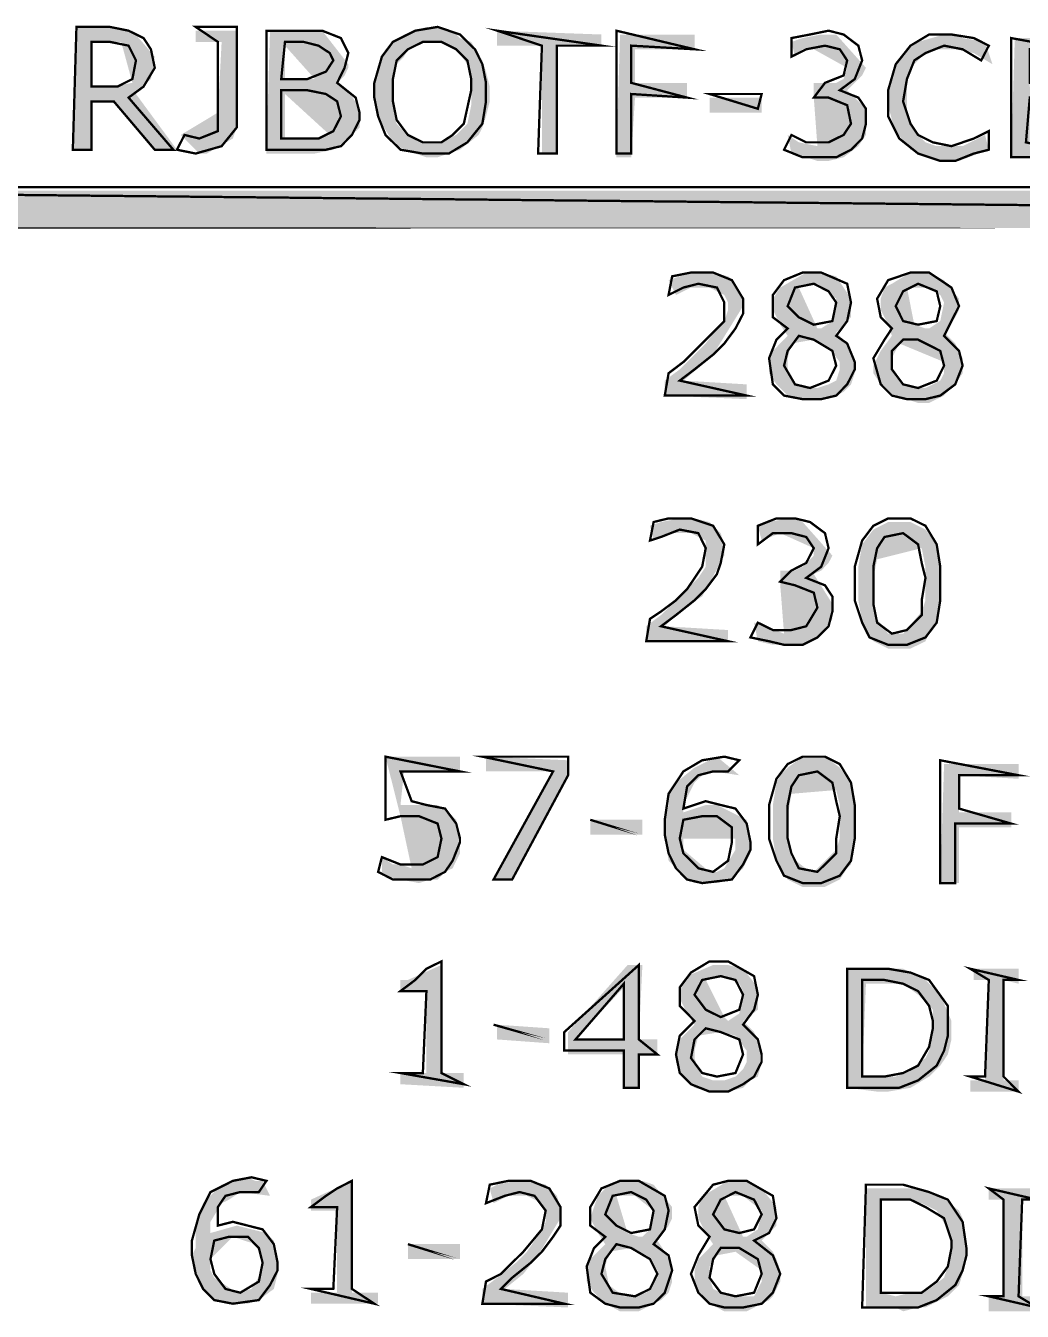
# Model space of a CAD drawing. Header units: millimetres. Extents: x 688550 to 690417, y 7458888 to 7459543.
# Drawn here: x 690043.63 to 690063.46, y 7459308.65 to 7459334.23 of the extents above; entities that cross this region are included whole.
import ezdxf

# ---------------------------------------------------------------- set-up
doc = ezdxf.new("R2010")
doc.units = ezdxf.units.MM
doc.header["$LTSCALE"] = 3
doc.header["$MEASUREMENT"] = 0
doc.layers.add('H', color=7, linetype='Continuous')
doc.layers.add('P', color=7, linetype='Continuous')

msp = doc.modelspace()

# ---------------------------------------------------------------- hatches: boundary and pattern name
at = {"layer": 'H', "linetype": 'Continuous'}
for points in [[(690046.2, 7459331.762), (690045.385, 7459332.724), (690044.94, 7459332.724), (690044.94, 7459333.018), (690045.31, 7459333.018), (690045.755, 7459333.093), (690045.532, 7459333.908), (690045.31, 7459333.908), (690044.94, 7459333.908), (690044.94, 7459333.018), (690044.94, 7459332.724), (690044.94, 7459331.762), (690044.57, 7459331.762), (690044.642, 7459334.206), (690045.31, 7459334.206), (690045.604, 7459334.131), (690045.755, 7459334.131), (690046.2, 7459333.614), (690046.124, 7459333.169), (690045.826, 7459332.871), (690046.641, 7459331.762), (690046.2, 7459331.762)], [(690047.086, 7459331.686), (690046.717, 7459332.056), (690047.456, 7459332.501), (690047.531, 7459333.908), (690047.015, 7459333.908), (690047.015, 7459334.131), (690047.83, 7459334.131), (690047.83, 7459332.354), (690047.83, 7459332.203), (690047.754, 7459331.985), (690047.237, 7459331.686), (690047.086, 7459331.686)], [(690049.308, 7459331.686), (690048.422, 7459331.686), (690048.493, 7459334.131), (690048.791, 7459333.833), (690048.791, 7459333.169), (690049.384, 7459333.169), (690048.791, 7459333.833), (690048.493, 7459334.131), (690049.308, 7459334.131), (690049.531, 7459334.131), (690050.051, 7459333.463), (690050.051, 7459333.392), (690049.976, 7459333.24), (690049.829, 7459333.093), (690050.051, 7459332.946), (690050.274, 7459332.577), (690050.274, 7459332.354), (690050.274, 7459332.203), (690050.051, 7459331.985), (690049.753, 7459331.762), (690049.384, 7459331.686), (690049.459, 7459331.985), (690049.682, 7459332.056), (690048.791, 7459332.871), (690048.791, 7459331.985), (690049.459, 7459331.985), (690049.384, 7459331.686), (690049.308, 7459331.686)], [(690051.605, 7459331.611), (690051.383, 7459331.686), (690051.16, 7459331.762), (690050.938, 7459331.909), (690050.719, 7459332.279), (690050.568, 7459332.724), (690050.568, 7459333.093), (690050.644, 7459333.316), (690050.719, 7459333.539), (690050.791, 7459333.761), (690051.16, 7459334.055), (690051.605, 7459334.206), (690052.126, 7459334.131), (690052.273, 7459333.984), (690052.198, 7459333.761), (690051.904, 7459333.908), (690051.534, 7459333.908), (690051.236, 7459333.761), (690051.16, 7459333.614), (690051.013, 7459333.463), (690050.938, 7459333.169), (690050.938, 7459332.648), (690051.013, 7459332.279), (690051.16, 7459332.132), (690051.236, 7459332.056), (690051.534, 7459331.909), (690051.904, 7459331.909), (690052.198, 7459332.056), (690052.273, 7459332.132), (690052.42, 7459332.279), (690052.496, 7459332.648), (690052.496, 7459332.871), (690052.496, 7459333.093), (690052.42, 7459333.463), (690052.198, 7459333.761), (690052.273, 7459333.984), (690052.496, 7459333.908), (690052.718, 7459333.539), (690052.79, 7459333.316), (690052.865, 7459333.018), (690052.865, 7459332.724), (690052.79, 7459332.426), (690052.718, 7459332.203), (690052.643, 7459332.056), (690052.273, 7459331.762), (690051.828, 7459331.611), (690051.605, 7459331.611)], [(690053.903, 7459331.686), (690053.903, 7459333.833), (690053.012, 7459333.833), (690053.012, 7459334.131), (690055.087, 7459334.055), (690055.087, 7459333.833), (690054.201, 7459333.833), (690054.201, 7459331.686), (690053.903, 7459331.686)], [(690055.385, 7459331.611), (690055.457, 7459334.055), (690056.939, 7459334.055), (690056.939, 7459333.761), (690055.755, 7459333.761), (690055.755, 7459333.093), (690056.792, 7459333.093), (690056.792, 7459332.799), (690055.755, 7459332.799), (690055.679, 7459331.611), (690055.385, 7459331.611)], [(690059.384, 7459331.539), (690059.161, 7459331.611), (690058.867, 7459331.686), (690058.792, 7459332.056), (690059.014, 7459331.909), (690059.384, 7459331.833), (690059.312, 7459332.799), (690059.312, 7459333.093), (690059.606, 7459333.093), (690059.758, 7459333.093), (690059.905, 7459333.169), (690059.976, 7459333.392), (690059.312, 7459333.761), (690059.09, 7459333.761), (690058.939, 7459333.614), (690058.867, 7459333.908), (690059.09, 7459333.984), (690059.459, 7459334.055), (690059.606, 7459334.055), (690059.758, 7459334.055), (690060.35, 7459333.392), (690060.274, 7459333.24), (690059.976, 7459332.946), (690060.35, 7459332.577), (690060.35, 7459332.279), (690060.35, 7459332.056), (690060.199, 7459331.833), (690059.905, 7459331.611), (690059.606, 7459331.539), (690059.384, 7459331.539)], [(690061.828, 7459331.539), (690061.606, 7459331.611), (690061.236, 7459331.762), (690060.942, 7459332.132), (690060.866, 7459332.354), (690060.791, 7459332.648), (690060.791, 7459332.946), (690060.866, 7459333.24), (690060.942, 7459333.463), (690061.089, 7459333.686), (690061.387, 7459333.908), (690061.904, 7459334.055), (690062.126, 7459334.055), (690062.273, 7459333.984), (690062.719, 7459333.908), (690062.866, 7459333.463), (690062.496, 7459333.686), (690062.126, 7459333.761), (690061.904, 7459333.761), (690061.757, 7459333.761), (690061.606, 7459333.686), (690061.459, 7459333.614), (690061.312, 7459333.463), (690061.236, 7459333.316), (690061.165, 7459333.169), (690061.165, 7459332.946), (690061.165, 7459332.648), (690061.165, 7459332.426), (690061.312, 7459332.132), (690061.534, 7459331.909), (690061.757, 7459331.833), (690061.904, 7459331.833), (690062.126, 7459331.833), (690062.273, 7459331.833), (690062.719, 7459332.056), (690062.794, 7459331.762), (690062.202, 7459331.539), (690061.828, 7459331.539)], [(690064.869, 7459331.539), (690063.239, 7459331.611), (690063.311, 7459333.984), (690064.869, 7459333.984), (690064.869, 7459333.686), (690063.609, 7459333.686), (690063.609, 7459333.018), (690064.869, 7459333.018), (690064.869, 7459332.724), (690063.609, 7459332.724), (690063.609, 7459331.833), (690064.869, 7459331.833), (690064.869, 7459331.539)], [(690057.238, 7459332.501), (690057.238, 7459332.799), (690058.275, 7459332.799), (690058.275, 7459332.501), (690057.238, 7459332.501)], [(690108.872, 7459330.204), (690027.972, 7459330.947), (690108.872, 7459330.947), (690108.872, 7459330.204)], [(690027.972, 7459330.204), (690027.972, 7459330.947), (690108.872, 7459330.204), (690027.972, 7459330.204)], [(690057.977, 7459326.798), (690056.347, 7459326.869), (690056.347, 7459327.167), (690056.645, 7459327.39), (690056.792, 7459327.537), (690056.939, 7459327.684), (690057.162, 7459327.906), (690057.385, 7459328.205), (690057.532, 7459328.352), (690057.607, 7459328.574), (690057.607, 7459328.721), (690057.532, 7459328.872), (690057.238, 7459329.019), (690057.091, 7459329.019), (690056.868, 7459329.019), (690056.717, 7459328.944), (690056.57, 7459328.872), (690056.423, 7459329.166), (690056.645, 7459329.242), (690056.868, 7459329.318), (690057.015, 7459329.318), (690057.309, 7459329.318), (690057.607, 7459329.242), (690057.754, 7459329.095), (690057.905, 7459328.797), (690057.905, 7459328.65), (690057.309, 7459327.684), (690057.162, 7459327.537), (690056.717, 7459327.167), (690057.977, 7459327.092), (690057.977, 7459326.798)], [(690059.09, 7459326.798), (690058.792, 7459326.869), (690058.569, 7459327.092), (690058.422, 7459327.314), (690058.422, 7459327.537), (690058.498, 7459327.759), (690058.792, 7459328.058), (690058.867, 7459327.906), (690058.792, 7459327.612), (690058.792, 7459327.39), (690058.867, 7459327.243), (690058.939, 7459327.092), (690059.161, 7459327.02), (690059.384, 7459327.02), (690059.606, 7459327.092), (690059.758, 7459327.167), (690059.829, 7459327.39), (690059.829, 7459327.537), (690059.606, 7459327.835), (690059.312, 7459327.982), (690058.867, 7459327.906), (690058.792, 7459328.058), (690058.645, 7459328.28), (690058.498, 7459328.574), (690058.498, 7459328.797), (690058.645, 7459329.019), (690059.161, 7459329.318), (690059.459, 7459329.318), (690059.758, 7459329.242), (690060.052, 7459328.797), (690060.052, 7459328.574), (690060.052, 7459328.427), (690059.758, 7459328.129), (690059.682, 7459328.352), (690059.758, 7459328.797), (690059.384, 7459329.095), (690059.237, 7459329.095), (690059.014, 7459329.019), (690059.384, 7459328.205), (690059.459, 7459328.205), (690059.682, 7459328.352), (690059.758, 7459328.129), (690059.976, 7459327.906), (690060.052, 7459327.759), (690060.127, 7459327.612), (690060.127, 7459327.314), (690060.052, 7459327.092), (690059.905, 7459326.945), (690059.758, 7459326.869), (690059.459, 7459326.798), (690059.09, 7459326.798)], [(690061.387, 7459326.722), (690061.165, 7459326.798), (690060.866, 7459326.869), (690060.644, 7459327.092), (690060.497, 7459327.314), (690060.497, 7459327.465), (690060.644, 7459327.759), (690060.866, 7459328.058), (690061.013, 7459327.906), (690060.866, 7459327.612), (690060.866, 7459327.39), (690060.942, 7459327.243), (690061.089, 7459327.092), (690061.312, 7459327.02), (690061.534, 7459327.02), (690061.681, 7459327.092), (690061.828, 7459327.167), (690061.904, 7459327.314), (690061.904, 7459327.537), (690061.013, 7459327.906), (690060.866, 7459328.058), (690060.791, 7459328.28), (690060.644, 7459328.574), (690060.644, 7459328.797), (690060.719, 7459329.019), (690060.866, 7459329.095), (690061.236, 7459329.318), (690061.459, 7459329.318), (690061.606, 7459329.318), (690061.904, 7459329.166), (690062.202, 7459328.797), (690062.202, 7459328.574), (690062.126, 7459328.427), (690061.904, 7459328.129), (690061.828, 7459328.352), (690061.904, 7459328.721), (690061.828, 7459328.872), (690061.534, 7459329.019), (690061.312, 7459329.019), (690061.165, 7459329.019), (690061.312, 7459328.28), (690061.534, 7459328.205), (690061.606, 7459328.205), (690061.828, 7459328.352), (690061.904, 7459328.129), (690062.126, 7459327.906), (690062.202, 7459327.759), (690062.273, 7459327.612), (690062.273, 7459327.314), (690062.126, 7459327.092), (690061.979, 7459326.945), (690061.904, 7459326.869), (690061.606, 7459326.722), (690061.387, 7459326.722)], [(690057.607, 7459321.98), (690055.978, 7459321.98), (690055.978, 7459322.278), (690056.272, 7459322.501), (690056.423, 7459322.648), (690056.645, 7459322.871), (690056.792, 7459323.018), (690057.015, 7459323.24), (690057.162, 7459323.463), (690057.162, 7459323.61), (690057.162, 7459323.832), (690057.162, 7459323.984), (690056.868, 7459324.131), (690056.494, 7459324.131), (690056.125, 7459323.984), (690056.053, 7459324.278), (690056.272, 7459324.353), (690056.645, 7459324.425), (690056.939, 7459324.425), (690057.238, 7459324.353), (690057.46, 7459324.131), (690057.532, 7459323.908), (690057.532, 7459323.685), (690057.091, 7459322.871), (690056.717, 7459322.648), (690056.347, 7459322.278), (690057.607, 7459322.203), (690057.607, 7459321.98)], [(690058.939, 7459321.909), (690058.498, 7459321.909), (690058.199, 7459321.98), (690058.124, 7459322.35), (690058.346, 7459322.278), (690058.72, 7459322.131), (690058.645, 7459323.093), (690058.645, 7459323.387), (690058.939, 7459323.387), (690059.09, 7459323.463), (690059.312, 7459323.685), (690059.312, 7459323.832), (690058.645, 7459324.131), (690058.275, 7459323.984), (690058.199, 7459324.278), (690058.422, 7459324.353), (690058.792, 7459324.425), (690058.939, 7459324.425), (690059.09, 7459324.353), (690059.682, 7459323.685), (690059.606, 7459323.538), (690059.459, 7459323.387), (690059.312, 7459323.316), (690059.682, 7459322.724), (690059.682, 7459322.572), (690059.682, 7459322.425), (690059.384, 7459322.056), (690059.237, 7459321.98), (690059.09, 7459321.909), (690058.939, 7459321.909)], [(690060.791, 7459321.833), (690060.942, 7459322.131), (690061.089, 7459322.131), (690061.459, 7459322.572), (690061.534, 7459322.795), (690061.534, 7459323.018), (690061.534, 7459323.24), (690061.534, 7459323.463), (690061.459, 7459323.832), (690060.572, 7459323.61), (690060.497, 7459323.24), (690060.497, 7459323.018), (690060.497, 7459322.795), (690060.572, 7459322.425), (690060.791, 7459322.131), (690060.942, 7459322.131), (690060.791, 7459321.833), (690060.497, 7459321.98), (690060.35, 7459322.131), (690060.274, 7459322.35), (690060.199, 7459322.795), (690060.199, 7459323.463), (690060.274, 7459323.908), (690060.497, 7459324.202), (690060.791, 7459324.353), (690061.013, 7459324.353), (690061.236, 7459324.353), (690061.534, 7459324.202), (690061.757, 7459323.908), (690061.828, 7459323.463), (690061.828, 7459322.795), (690061.757, 7459322.35), (690061.606, 7459322.131), (690061.534, 7459321.98), (690061.236, 7459321.833), (690060.791, 7459321.833)], [(690051.458, 7459317.167), (690051.089, 7459317.238), (690050.719, 7459317.314), (690050.719, 7459317.684), (690050.938, 7459317.537), (690051.089, 7459317.537), (690051.311, 7459317.461), (690051.089, 7459318.498), (690050.791, 7459319.683), (690052.273, 7459319.683), (690052.273, 7459319.389), (690051.16, 7459319.389), (690051.089, 7459318.721), (690051.458, 7459318.721), (690051.681, 7459318.721), (690051.828, 7459318.721), (690052.051, 7459318.574), (690052.198, 7459318.427), (690052.273, 7459318.129), (690052.273, 7459317.906), (690052.273, 7459317.759), (690052.126, 7459317.461), (690051.975, 7459317.39), (690051.828, 7459317.238), (690051.681, 7459317.238), (690051.458, 7459317.167)], [(690052.941, 7459317.238), (690054.125, 7459319.389), (690052.79, 7459319.389), (690052.79, 7459319.683), (690054.424, 7459319.611), (690054.424, 7459319.313), (690053.311, 7459317.238), (690052.941, 7459317.238)], [(690057.091, 7459317.167), (690056.939, 7459317.167), (690056.792, 7459317.238), (690056.57, 7459317.461), (690056.423, 7459317.612), (690056.347, 7459318.129), (690056.347, 7459318.427), (690056.423, 7459318.721), (690056.423, 7459318.944), (690056.57, 7459319.166), (690056.939, 7459319.464), (690057.385, 7459319.683), (690057.83, 7459319.313), (690057.309, 7459319.389), (690057.091, 7459319.313), (690056.939, 7459319.166), (690056.717, 7459318.721), (690056.717, 7459318.574), (690057.162, 7459318.721), (690057.385, 7459318.721), (690057.977, 7459318.427), (690058.052, 7459318.053), (690058.052, 7459317.759), (690057.905, 7459317.461), (690057.83, 7459317.39), (690057.683, 7459317.238), (690057.385, 7459317.167), (690057.385, 7459317.39), (690057.532, 7459317.461), (690057.754, 7459317.831), (690057.754, 7459318.053), (690056.717, 7459318.053), (690056.717, 7459317.831), (690057.238, 7459317.39), (690057.385, 7459317.39), (690057.385, 7459317.167), (690057.091, 7459317.167)], [(690059.09, 7459317.091), (690059.237, 7459317.39), (690059.312, 7459317.39), (690059.758, 7459317.831), (690059.829, 7459318.053), (690059.829, 7459318.276), (690059.829, 7459318.498), (690059.829, 7459318.721), (690059.758, 7459319.019), (690058.867, 7459318.944), (690058.792, 7459318.498), (690058.792, 7459318.276), (690058.792, 7459318.053), (690058.867, 7459317.684), (690059.237, 7459317.39), (690059.09, 7459317.091), (690058.792, 7459317.238), (690058.645, 7459317.461), (690058.569, 7459317.612), (690058.498, 7459318.053), (690058.498, 7459318.721), (690058.569, 7459319.166), (690058.645, 7459319.313), (690058.792, 7459319.464), (690059.09, 7459319.683), (690059.535, 7459319.683), (690059.829, 7459319.464), (690060.052, 7459319.166), (690060.127, 7459318.65), (690060.127, 7459318.053), (690060.052, 7459317.537), (690059.976, 7459317.461), (690059.829, 7459317.238), (690059.535, 7459317.091), (690059.09, 7459317.091)], [(690061.828, 7459317.167), (690061.904, 7459319.536), (690063.386, 7459319.536), (690063.386, 7459319.242), (690062.202, 7459319.313), (690062.202, 7459318.574), (690063.239, 7459318.574), (690063.239, 7459318.276), (690062.202, 7459318.276), (690062.202, 7459317.167), (690061.828, 7459317.167)], [(690055.902, 7459318.129), (690054.865, 7459318.129), (690054.865, 7459318.427), (690055.902, 7459318.427), (690055.902, 7459318.129)], [(690052.349, 7459313.093), (690051.089, 7459313.164), (690051.089, 7459313.387), (690051.605, 7459313.387), (690051.605, 7459315.017), (690051.089, 7459315.017), (690051.089, 7459315.239), (690051.236, 7459315.239), (690051.904, 7459315.537), (690051.904, 7459313.387), (690052.349, 7459313.387), (690052.349, 7459313.093)], [(690055.532, 7459313.093), (690055.532, 7459313.757), (690054.424, 7459313.757), (690054.424, 7459314.202), (690054.571, 7459314.055), (690055.532, 7459314.055), (690055.532, 7459315.092), (690054.571, 7459314.055), (690054.424, 7459314.202), (690055.608, 7459315.537), (690055.902, 7459315.537), (690055.831, 7459314.055), (690056.2, 7459314.055), (690056.2, 7459313.757), (690055.831, 7459313.757), (690055.831, 7459313.093), (690055.532, 7459313.093)], [(690057.238, 7459313.017), (690056.939, 7459313.093), (690056.717, 7459313.316), (690056.57, 7459313.61), (690056.57, 7459313.757), (690056.645, 7459314.055), (690056.939, 7459314.349), (690057.015, 7459314.13), (690056.939, 7459313.832), (690056.939, 7459313.685), (690057.015, 7459313.463), (690057.091, 7459313.316), (690057.309, 7459313.24), (690057.532, 7459313.24), (690057.754, 7459313.316), (690057.905, 7459313.463), (690057.977, 7459313.61), (690057.977, 7459313.832), (690057.754, 7459314.13), (690057.46, 7459314.202), (690057.015, 7459314.13), (690056.939, 7459314.349), (690056.792, 7459314.571), (690056.645, 7459314.87), (690056.645, 7459315.017), (690056.792, 7459315.315), (690057.309, 7459315.537), (690057.607, 7459315.537), (690057.905, 7459315.462), (690058.199, 7459315.092), (690058.199, 7459314.87), (690058.199, 7459314.647), (690057.905, 7459314.424), (690057.83, 7459314.571), (690057.905, 7459315.017), (690057.83, 7459315.164), (690057.532, 7459315.315), (690057.162, 7459315.239), (690057.532, 7459314.5), (690057.607, 7459314.424), (690057.83, 7459314.571), (690057.905, 7459314.424), (690058.124, 7459314.202), (690058.199, 7459314.055), (690058.275, 7459313.832), (690058.275, 7459313.61), (690058.199, 7459313.316), (690058.052, 7459313.24), (690057.905, 7459313.093), (690057.607, 7459313.017), (690057.238, 7459313.017)], [(690060.572, 7459313.017), (690059.976, 7459313.093), (690059.976, 7459315.462), (690060.791, 7459315.462), (690061.089, 7459315.462), (690061.236, 7459315.386), (690061.459, 7459315.315), (690061.828, 7459314.945), (690062.051, 7459314.424), (690062.051, 7459314.055), (690061.979, 7459313.757), (690061.828, 7459313.534), (690061.606, 7459313.316), (690061.236, 7459313.093), (690060.791, 7459313.017), (690060.719, 7459313.316), (690060.942, 7459313.316), (690061.089, 7459313.387), (690061.236, 7459313.463), (690061.534, 7459313.685), (690061.606, 7459313.832), (690061.681, 7459314.13), (690061.681, 7459314.349), (690061.681, 7459314.647), (690061.387, 7459314.945), (690061.089, 7459315.164), (690060.942, 7459315.164), (690060.719, 7459315.164), (690060.35, 7459315.164), (690060.274, 7459313.316), (690060.719, 7459313.316), (690060.791, 7459313.017), (690060.572, 7459313.017)], [(690062.425, 7459313.017), (690062.425, 7459313.24), (690062.719, 7459313.24), (690062.794, 7459315.239), (690062.496, 7459315.239), (690062.496, 7459315.462), (690063.386, 7459315.462), (690063.386, 7459315.164), (690063.088, 7459315.239), (690063.088, 7459313.24), (690063.386, 7459313.24), (690063.386, 7459313.017), (690062.425, 7459313.017)], [(690054.05, 7459313.979), (690053.012, 7459314.055), (690053.012, 7459314.349), (690054.05, 7459314.277), (690054.05, 7459313.979)], [(690047.754, 7459308.796), (690047.83, 7459309.015), (690048.124, 7459309.09), (690048.346, 7459309.46), (690048.346, 7459309.683), (690048.271, 7459309.83), (690048.199, 7459309.981), (690047.754, 7459310.128), (690047.309, 7459309.683), (690047.309, 7459309.46), (690047.384, 7459309.313), (690047.83, 7459309.015), (690047.83, 7459309.015), (690047.754, 7459308.796), (690047.607, 7459308.796), (690047.456, 7459308.868), (690047.309, 7459308.943), (690047.086, 7459309.237), (690046.939, 7459309.758), (690047.015, 7459309.905), (690047.015, 7459310.052), (690047.015, 7459310.35), (690047.162, 7459310.796), (690047.531, 7459311.165), (690048.052, 7459311.312), (690048.199, 7459311.241), (690048.346, 7459311.241), (690048.493, 7459310.943), (690047.901, 7459311.018), (690047.678, 7459310.867), (690047.531, 7459310.796), (690047.309, 7459310.426), (690047.309, 7459310.203), (690047.83, 7459310.35), (690048.422, 7459310.203), (690048.569, 7459310.052), (690048.644, 7459309.683), (690048.644, 7459309.389), (690048.569, 7459309.09), (690048.271, 7459308.868), (690048.052, 7459308.796), (690047.754, 7459308.796)], [(690050.644, 7459308.796), (690049.308, 7459308.796), (690049.308, 7459309.015), (690049.829, 7459309.015), (690049.829, 7459310.649), (690049.308, 7459310.649), (690049.308, 7459310.867), (690050.123, 7459311.241), (690050.123, 7459309.015), (690050.644, 7459309.015), (690050.644, 7459308.796)], [(690054.424, 7459308.721), (690052.718, 7459308.796), (690052.718, 7459309.09), (690053.012, 7459309.313), (690053.386, 7459309.611), (690053.605, 7459309.83), (690053.756, 7459310.052), (690053.903, 7459310.275), (690053.978, 7459310.426), (690053.978, 7459310.649), (690053.903, 7459310.796), (690053.756, 7459310.867), (690053.605, 7459310.943), (690053.235, 7459310.943), (690052.941, 7459310.796), (690052.865, 7459311.09), (690053.012, 7459311.165), (690053.386, 7459311.241), (690053.68, 7459311.241), (690053.978, 7459311.165), (690054.201, 7459310.943), (690054.272, 7459310.72), (690054.272, 7459310.497), (690053.827, 7459309.758), (690053.533, 7459309.389), (690053.164, 7459309.09), (690054.424, 7459309.015), (690054.424, 7459308.721)], [(690055.457, 7459308.645), (690055.163, 7459308.796), (690054.94, 7459309.015), (690054.793, 7459309.237), (690054.793, 7459309.536), (690054.865, 7459309.683), (690055.163, 7459309.981), (690055.238, 7459309.83), (690055.163, 7459309.536), (690055.238, 7459309.166), (690055.532, 7459308.943), (690055.679, 7459308.943), (690055.755, 7459308.943), (690055.978, 7459309.015), (690056.2, 7459309.313), (690056.2, 7459309.46), (690055.978, 7459309.758), (690055.679, 7459309.905), (690055.238, 7459309.83), (690055.163, 7459309.981), (690055.016, 7459310.203), (690054.865, 7459310.497), (690055.016, 7459310.943), (690055.238, 7459311.165), (690055.532, 7459311.241), (690055.902, 7459311.241), (690056.125, 7459311.165), (690056.494, 7459310.72), (690056.494, 7459310.497), (690056.423, 7459310.35), (690056.2, 7459310.052), (690056.053, 7459310.275), (690056.125, 7459310.649), (690055.755, 7459310.943), (690055.608, 7459310.943), (690055.385, 7459310.943), (690055.608, 7459310.203), (690055.831, 7459310.128), (690055.902, 7459310.128), (690056.053, 7459310.275), (690056.2, 7459310.052), (690056.347, 7459309.83), (690056.494, 7459309.536), (690056.494, 7459309.237), (690056.423, 7459309.015), (690056.272, 7459308.868), (690056.125, 7459308.796), (690055.831, 7459308.645), (690055.457, 7459308.645)], [(690057.532, 7459308.645), (690057.238, 7459308.796), (690057.015, 7459309.015), (690056.939, 7459309.237), (690056.939, 7459309.46), (690057.015, 7459309.683), (690057.309, 7459309.981), (690057.385, 7459309.758), (690057.238, 7459309.536), (690057.238, 7459309.313), (690057.309, 7459309.09), (690057.46, 7459309.015), (690057.683, 7459308.943), (690057.905, 7459308.943), (690058.124, 7459308.943), (690058.199, 7459309.09), (690058.275, 7459309.237), (690058.275, 7459309.46), (690057.754, 7459309.83), (690057.385, 7459309.758), (690057.309, 7459309.981), (690057.162, 7459310.203), (690057.015, 7459310.497), (690057.015, 7459310.72), (690057.091, 7459310.943), (690057.238, 7459311.018), (690057.607, 7459311.241), (690057.977, 7459311.241), (690058.275, 7459311.09), (690058.569, 7459310.72), (690058.569, 7459310.497), (690058.569, 7459310.35), (690058.275, 7459310.052), (690058.199, 7459310.275), (690058.275, 7459310.649), (690057.905, 7459310.943), (690057.683, 7459310.943), (690057.532, 7459310.943), (690057.905, 7459310.128), (690057.977, 7459310.128), (690058.199, 7459310.275), (690058.275, 7459310.052), (690058.498, 7459309.83), (690058.569, 7459309.683), (690058.645, 7459309.46), (690058.645, 7459309.237), (690058.498, 7459308.943), (690058.422, 7459308.868), (690058.275, 7459308.796), (690057.977, 7459308.645), (690057.532, 7459308.645)], [(690061.089, 7459308.645), (690060.942, 7459308.721), (690060.942, 7459308.943), (690061.236, 7459309.015), (690061.459, 7459309.015), (690061.606, 7459309.09), (690061.904, 7459309.313), (690061.979, 7459309.536), (690062.051, 7459309.758), (690062.051, 7459310.052), (690061.979, 7459310.275), (690061.757, 7459310.649), (690061.459, 7459310.796), (690061.089, 7459310.867), (690060.644, 7459310.867), (690060.644, 7459309.015), (690060.942, 7459308.943), (690060.942, 7459308.721), (690060.35, 7459308.721), (690060.35, 7459311.09), (690061.165, 7459311.09), (690061.387, 7459311.09), (690061.606, 7459311.018), (690061.828, 7459310.943), (690062.202, 7459310.649), (690062.273, 7459310.497), (690062.349, 7459310.052), (690062.349, 7459309.758), (690062.273, 7459309.389), (690062.202, 7459309.166), (690061.979, 7459308.943), (690061.534, 7459308.721), (690061.387, 7459308.721), (690061.089, 7459308.645)], [(690062.794, 7459308.645), (690062.794, 7459308.943), (690063.088, 7459308.943), (690063.088, 7459310.867), (690062.794, 7459310.867), (690062.794, 7459311.09), (690063.756, 7459311.09), (690063.756, 7459310.867), (690063.458, 7459310.867), (690063.458, 7459308.943), (690063.756, 7459308.943), (690063.756, 7459308.645), (690062.794, 7459308.645)], [(690051.236, 7459309.683), (690051.236, 7459309.981), (690052.273, 7459309.981), (690052.273, 7459309.683), (690051.236, 7459309.683)]]:
    msp.add_hatch(color=256, dxfattribs=at).paths.add_polyline_path(points)

# ---------------------------------------------------------------- linework, layer by layer
at = {"layer": 'P', "const_width": 0.0462}
for points in [[(690046.57, 7459331.762), (690045.679, 7459332.799), (690045.977, 7459333.018), (690046.2, 7459333.392), (690046.124, 7459333.761), (690045.977, 7459333.984), (690045.679, 7459334.131), (690045.31, 7459334.206), (690044.642, 7459334.206), (690044.57, 7459331.762), (690044.94, 7459331.762), (690044.94, 7459332.724), (690045.385, 7459332.724), (690046.2, 7459331.762), (690046.57, 7459331.762), (690046.57, 7459331.762)], [(690047.83, 7459332.354), (690047.83, 7459334.206), (690047.015, 7459334.206), (690047.456, 7459333.908), (690047.456, 7459332.501), (690047.456, 7459332.132), (690047.086, 7459331.985), (690046.792, 7459332.056), (690046.641, 7459331.762), (690047.015, 7459331.686), (690047.531, 7459331.833), (690047.83, 7459332.203), (690047.83, 7459332.354), (690047.83, 7459332.354)], [(690050.274, 7459332.501), (690050.198, 7459332.799), (690049.829, 7459333.093), (690049.976, 7459333.392), (690050.051, 7459333.686), (690049.904, 7459333.984), (690049.531, 7459334.131), (690049.161, 7459334.131), (690048.422, 7459334.131), (690048.422, 7459331.762), (690049.308, 7459331.762), (690049.606, 7459331.762), (690049.904, 7459331.833), (690050.123, 7459332.056), (690050.274, 7459332.354), (690050.274, 7459332.501), (690050.274, 7459332.501)], [(690052.496, 7459333.833), (690052.273, 7459334.055), (690051.828, 7459334.206), (690051.383, 7459334.131), (690050.938, 7459333.908), (690050.719, 7459333.614), (690050.568, 7459333.093), (690050.568, 7459332.799), (690050.644, 7459332.426), (690050.791, 7459332.056), (690051.089, 7459331.762), (690051.534, 7459331.686), (690052.051, 7459331.686), (690052.42, 7459331.909), (690052.718, 7459332.279), (690052.79, 7459332.724), (690052.79, 7459333.093), (690052.718, 7459333.463), (690052.571, 7459333.761), (690052.496, 7459333.833), (690052.496, 7459333.833)], [(690055.087, 7459333.833), (690053.012, 7459334.131), (690053.903, 7459333.833), (690053.827, 7459331.686), (690054.201, 7459331.686), (690054.201, 7459333.833), (690055.087, 7459333.833), (690055.087, 7459333.833)], [(690056.939, 7459333.761), (690055.385, 7459334.131), (690055.385, 7459331.686), (690055.679, 7459331.686), (690055.679, 7459332.871), (690056.792, 7459332.799), (690055.679, 7459333.093), (690055.679, 7459333.833), (690056.939, 7459333.761), (690056.939, 7459333.761)], [(690060.199, 7459332.799), (690059.829, 7459332.946), (690060.127, 7459333.169), (690060.274, 7459333.539), (690060.199, 7459333.833), (690059.905, 7459334.055), (690059.606, 7459334.131), (690059.237, 7459334.055), (690058.867, 7459333.984), (690058.867, 7459333.614), (690059.161, 7459333.761), (690059.535, 7459333.833), (690059.829, 7459333.761), (690059.976, 7459333.539), (690059.905, 7459333.24), (690059.535, 7459333.093), (690059.312, 7459332.799), (690059.606, 7459332.799), (690059.976, 7459332.648), (690060.052, 7459332.279), (690059.905, 7459332.056), (690059.606, 7459331.909), (690059.161, 7459331.909), (690058.867, 7459332.056), (690058.72, 7459331.762), (690059.09, 7459331.611), (690059.384, 7459331.611), (690059.758, 7459331.611), (690060.052, 7459331.762), (690060.274, 7459331.985), (690060.35, 7459332.279), (690060.35, 7459332.577), (690060.199, 7459332.799), (690060.199, 7459332.799)], [(690062.794, 7459331.762), (690062.794, 7459332.132), (690062.496, 7459331.985), (690062.051, 7459331.833), (690061.681, 7459331.909), (690061.387, 7459332.056), (690061.236, 7459332.279), (690061.089, 7459332.724), (690061.165, 7459333.169), (690061.312, 7459333.539), (690061.534, 7459333.686), (690061.904, 7459333.833), (690062.273, 7459333.761), (690062.643, 7459333.539), (690062.794, 7459333.833), (690062.496, 7459333.984), (690062.051, 7459334.055), (690061.606, 7459334.055), (690061.236, 7459333.833), (690060.942, 7459333.463), (690060.791, 7459332.946), (690060.791, 7459332.426), (690061.013, 7459331.985), (690061.387, 7459331.686), (690061.828, 7459331.539), (690062.126, 7459331.539), (690062.496, 7459331.686), (690062.794, 7459331.762), (690062.794, 7459331.762)], [(690045.826, 7459333.539), (690045.755, 7459333.169), (690045.457, 7459333.018), (690044.94, 7459333.018), (690044.94, 7459333.908), (690045.31, 7459333.908), (690045.679, 7459333.833), (690045.826, 7459333.539), (690045.826, 7459333.539), (690045.826, 7459333.539)], [(690049.753, 7459333.539), (690049.606, 7459333.316), (690049.237, 7459333.169), (690048.716, 7459333.169), (690048.791, 7459333.908), (690049.161, 7459333.908), (690049.459, 7459333.833), (690049.682, 7459333.686), (690049.753, 7459333.539), (690049.753, 7459333.539)], [(690052.496, 7459332.946), (690052.349, 7459332.279), (690052.126, 7459332.056), (690051.904, 7459331.909), (690051.534, 7459331.909), (690051.236, 7459332.056), (690051.013, 7459332.354), (690050.938, 7459332.724), (690050.938, 7459333.169), (690051.013, 7459333.539), (690051.236, 7459333.761), (690051.534, 7459333.908), (690051.904, 7459333.908), (690052.198, 7459333.761), (690052.42, 7459333.539), (690052.496, 7459333.169), (690052.496, 7459332.946), (690052.496, 7459332.946)], [(690064.869, 7459331.611), (690063.533, 7459331.909), (690063.609, 7459332.799), (690064.869, 7459332.799), (690063.609, 7459333.093), (690063.609, 7459333.761), (690064.869, 7459333.686), (690063.239, 7459333.984), (690063.239, 7459331.611), (690064.869, 7459331.611), (690064.869, 7459331.611)], [(690049.904, 7459332.426), (690049.753, 7459332.132), (690049.459, 7459331.985), (690048.716, 7459331.985), (690048.716, 7459332.946), (690049.237, 7459332.946), (690049.606, 7459332.871), (690049.829, 7459332.724), (690049.904, 7459332.426), (690049.904, 7459332.426)], [(690058.199, 7459332.577), (690058.275, 7459332.871), (690057.238, 7459332.871), (690058.199, 7459332.577), (690058.199, 7459332.577)], [(690108.872, 7459330.204), (690108.872, 7459331.019), (690027.901, 7459331.019), (690108.872, 7459330.204), (690108.872, 7459330.204)], [(690108.872, 7459330.204), (690027.901, 7459331.019), (690027.901, 7459330.204), (690108.872, 7459330.204), (690108.872, 7459330.204)], [(690057.977, 7459326.869), (690056.645, 7459327.167), (690056.939, 7459327.39), (690057.309, 7459327.684), (690057.532, 7459327.906), (690057.754, 7459328.205), (690057.905, 7459328.499), (690057.905, 7459328.797), (690057.683, 7459329.166), (690057.309, 7459329.318), (690056.868, 7459329.318), (690056.494, 7459329.242), (690056.423, 7459328.872), (690056.717, 7459329.019), (690057.015, 7459329.095), (690057.385, 7459329.019), (690057.532, 7459328.721), (690057.532, 7459328.352), (690057.162, 7459327.982), (690056.939, 7459327.759), (690056.717, 7459327.537), (690056.423, 7459327.314), (690056.347, 7459326.869), (690057.977, 7459326.869), (690057.977, 7459326.869)], [(690060.127, 7459327.537), (690059.976, 7459327.906), (690059.758, 7459328.058), (690059.976, 7459328.352), (690060.052, 7459328.721), (690059.976, 7459329.095), (690059.459, 7459329.318), (690059.09, 7459329.318), (690058.72, 7459329.166), (690058.498, 7459328.872), (690058.498, 7459328.427), (690058.792, 7459328.205), (690058.569, 7459327.982), (690058.422, 7459327.612), (690058.498, 7459327.092), (690058.72, 7459326.869), (690059.09, 7459326.798), (690059.459, 7459326.798), (690059.758, 7459326.869), (690059.976, 7459327.092), (690060.127, 7459327.39), (690060.127, 7459327.537), (690060.127, 7459327.537)], [(690062.273, 7459327.465), (690062.202, 7459327.759), (690061.904, 7459328.058), (690062.051, 7459328.352), (690062.202, 7459328.65), (690062.051, 7459329.019), (690061.606, 7459329.318), (690061.236, 7459329.318), (690060.791, 7459329.166), (690060.572, 7459328.797), (690060.644, 7459328.427), (690060.866, 7459328.205), (690060.719, 7459327.982), (690060.497, 7459327.612), (690060.644, 7459327.092), (690060.866, 7459326.869), (690061.165, 7459326.798), (690061.534, 7459326.798), (690061.828, 7459326.869), (690062.126, 7459327.092), (690062.273, 7459327.465), (690062.273, 7459327.465)], [(690059.758, 7459328.721), (690059.682, 7459328.352), (690059.312, 7459328.28), (690059.014, 7459328.427), (690058.792, 7459328.65), (690058.939, 7459329.019), (690059.312, 7459329.095), (690059.606, 7459328.944), (690059.758, 7459328.721), (690059.758, 7459328.721)], [(690061.828, 7459328.65), (690061.757, 7459328.352), (690061.387, 7459328.28), (690061.089, 7459328.352), (690060.942, 7459328.65), (690061.089, 7459328.944), (690061.387, 7459329.095), (690061.757, 7459328.944), (690061.828, 7459328.65), (690061.828, 7459328.65)], [(690059.758, 7459327.465), (690059.606, 7459327.167), (690059.237, 7459327.02), (690058.939, 7459327.092), (690058.72, 7459327.465), (690058.792, 7459327.759), (690059.014, 7459328.058), (690059.312, 7459327.982), (690059.682, 7459327.759), (690059.758, 7459327.465), (690059.758, 7459327.465)], [(690061.904, 7459327.465), (690061.757, 7459327.167), (690061.387, 7459327.02), (690061.089, 7459327.092), (690060.866, 7459327.39), (690060.866, 7459327.759), (690061.089, 7459327.982), (690061.387, 7459327.982), (690061.828, 7459327.759), (690061.904, 7459327.465), (690061.904, 7459327.465)], [(690057.607, 7459321.98), (690056.272, 7459322.278), (690056.57, 7459322.501), (690056.939, 7459322.795), (690057.162, 7459323.018), (690057.385, 7459323.316), (690057.46, 7459323.538), (690057.532, 7459323.908), (690057.309, 7459324.278), (690056.868, 7459324.425), (690056.423, 7459324.425), (690056.125, 7459324.353), (690056.053, 7459323.984), (690056.272, 7459324.055), (690056.645, 7459324.202), (690057.015, 7459324.131), (690057.162, 7459323.832), (690057.091, 7459323.463), (690056.792, 7459323.018), (690056.57, 7459322.795), (690056.272, 7459322.572), (690056.053, 7459322.425), (690055.978, 7459321.98), (690057.607, 7459321.98), (690057.607, 7459321.98)], [(690059.535, 7459323.093), (690059.161, 7459323.24), (690059.459, 7459323.463), (690059.606, 7459323.832), (690059.535, 7459324.131), (690059.237, 7459324.353), (690058.939, 7459324.425), (690058.569, 7459324.425), (690058.199, 7459324.278), (690058.199, 7459323.908), (690058.498, 7459324.131), (690058.867, 7459324.131), (690059.161, 7459324.055), (690059.312, 7459323.832), (690059.161, 7459323.538), (690058.867, 7459323.387), (690058.645, 7459323.165), (690058.939, 7459323.093), (690059.312, 7459322.946), (690059.384, 7459322.648), (690059.161, 7459322.278), (690058.867, 7459322.203), (690058.498, 7459322.203), (690058.199, 7459322.35), (690058.052, 7459322.056), (690058.422, 7459321.98), (690058.72, 7459321.909), (690059.09, 7459321.909), (690059.384, 7459322.056), (690059.606, 7459322.278), (690059.682, 7459322.572), (690059.682, 7459322.871), (690059.535, 7459323.093), (690059.535, 7459323.093)], [(690061.828, 7459323.165), (690061.828, 7459323.463), (690061.757, 7459323.908), (690061.534, 7459324.278), (690061.236, 7459324.425), (690060.791, 7459324.425), (690060.497, 7459324.278), (690060.274, 7459323.984), (690060.127, 7459323.463), (690060.127, 7459323.165), (690060.127, 7459322.795), (690060.274, 7459322.35), (690060.421, 7459322.056), (690060.791, 7459321.909), (690061.165, 7459321.909), (690061.534, 7459322.056), (690061.757, 7459322.35), (690061.828, 7459322.795), (690061.828, 7459323.165), (690061.828, 7459323.165)], [(690061.387, 7459322.425), (690061.165, 7459322.203), (690060.866, 7459322.131), (690060.572, 7459322.35), (690060.497, 7459322.724), (690060.497, 7459323.018), (690060.497, 7459323.463), (690060.572, 7459323.832), (690060.719, 7459324.055), (690061.089, 7459324.131), (690061.387, 7459323.908), (690061.459, 7459323.538), (690061.534, 7459323.24), (690061.459, 7459322.795), (690061.459, 7459322.501), (690061.387, 7459322.425), (690061.387, 7459322.425)], [(690052.273, 7459318.053), (690052.198, 7459318.351), (690051.975, 7459318.65), (690051.605, 7459318.721), (690051.311, 7459318.797), (690051.089, 7459319.389), (690052.273, 7459319.389), (690050.791, 7459319.683), (690050.791, 7459318.427), (690051.089, 7459318.498), (690051.458, 7459318.498), (690051.828, 7459318.351), (690051.904, 7459318.053), (690051.828, 7459317.684), (690051.534, 7459317.537), (690051.089, 7459317.537), (690050.719, 7459317.684), (690050.644, 7459317.39), (690050.938, 7459317.238), (690051.383, 7459317.238), (690051.681, 7459317.238), (690051.975, 7459317.39), (690052.126, 7459317.612), (690052.273, 7459317.982), (690052.273, 7459318.053), (690052.273, 7459318.053)], [(690054.424, 7459319.313), (690054.424, 7459319.683), (690052.718, 7459319.683), (690054.125, 7459319.389), (690052.941, 7459317.238), (690053.311, 7459317.238), (690054.424, 7459319.313), (690054.424, 7459319.313)], [(690058.052, 7459317.982), (690057.977, 7459318.351), (690057.754, 7459318.65), (690057.46, 7459318.721), (690057.162, 7459318.797), (690056.717, 7459318.65), (690056.792, 7459319.091), (690057.015, 7459319.313), (690057.309, 7459319.389), (690057.607, 7459319.389), (690057.83, 7459319.611), (690057.532, 7459319.683), (690057.091, 7459319.611), (690056.717, 7459319.389), (690056.423, 7459318.944), (690056.347, 7459318.427), (690056.347, 7459318.129), (690056.423, 7459317.759), (690056.57, 7459317.461), (690056.792, 7459317.238), (690057.091, 7459317.167), (690057.683, 7459317.238), (690057.905, 7459317.537), (690058.052, 7459317.831), (690058.052, 7459317.982), (690058.052, 7459317.982)], [(690060.127, 7459318.427), (690060.127, 7459318.721), (690060.052, 7459319.166), (690059.829, 7459319.536), (690059.535, 7459319.683), (690059.09, 7459319.683), (690058.792, 7459319.536), (690058.569, 7459319.242), (690058.422, 7459318.721), (690058.422, 7459318.427), (690058.422, 7459318.053), (690058.569, 7459317.612), (690058.72, 7459317.314), (690059.09, 7459317.167), (690059.459, 7459317.167), (690059.829, 7459317.314), (690060.052, 7459317.612), (690060.127, 7459318.053), (690060.127, 7459318.427), (690060.127, 7459318.427)], [(690063.386, 7459319.313), (690061.828, 7459319.611), (690061.828, 7459317.167), (690062.126, 7459317.167), (690062.126, 7459318.351), (690063.239, 7459318.351), (690062.202, 7459318.65), (690062.202, 7459319.313), (690063.386, 7459319.313), (690063.386, 7459319.313)], [(690059.682, 7459317.684), (690059.384, 7459317.39), (690059.014, 7459317.461), (690058.867, 7459317.759), (690058.792, 7459318.053), (690058.792, 7459318.427), (690058.792, 7459318.721), (690058.867, 7459319.091), (690059.014, 7459319.313), (690059.384, 7459319.389), (690059.682, 7459319.166), (690059.758, 7459318.797), (690059.829, 7459318.498), (690059.758, 7459318.053), (690059.758, 7459317.759), (690059.682, 7459317.684), (690059.682, 7459317.684)], [(690057.683, 7459317.982), (690057.607, 7459317.612), (690057.309, 7459317.39), (690057.015, 7459317.461), (690056.717, 7459317.759), (690056.645, 7459318.053), (690056.717, 7459318.427), (690057.091, 7459318.498), (690057.385, 7459318.498), (690057.683, 7459318.276), (690057.683, 7459317.982), (690057.683, 7459317.982)], [(690055.831, 7459318.129), (690054.865, 7459318.427), (690055.831, 7459318.129), (690055.831, 7459318.129)], [(690052.349, 7459313.164), (690051.904, 7459313.387), (690051.904, 7459315.609), (690051.605, 7459315.462), (690051.383, 7459315.239), (690051.089, 7459315.017), (690051.605, 7459315.017), (690051.534, 7459313.387), (690051.089, 7459313.387), (690052.349, 7459313.164), (690052.349, 7459313.164)], [(690056.2, 7459313.757), (690055.831, 7459314.055), (690055.831, 7459315.537), (690054.348, 7459314.202), (690054.348, 7459313.832), (690055.532, 7459313.832), (690055.532, 7459313.093), (690055.831, 7459313.093), (690055.831, 7459313.757), (690056.2, 7459313.757), (690056.2, 7459313.757)], [(690058.275, 7459313.757), (690058.199, 7459314.055), (690057.905, 7459314.349), (690058.124, 7459314.647), (690058.199, 7459314.945), (690058.124, 7459315.315), (690057.607, 7459315.609), (690057.238, 7459315.609), (690056.868, 7459315.386), (690056.645, 7459315.092), (690056.645, 7459314.723), (690056.939, 7459314.424), (690056.645, 7459314.13), (690056.57, 7459313.757), (690056.645, 7459313.387), (690056.868, 7459313.164), (690057.238, 7459313.017), (690057.607, 7459313.017), (690057.905, 7459313.164), (690058.124, 7459313.316), (690058.275, 7459313.61), (690058.275, 7459313.757), (690058.275, 7459313.757)], [(690061.979, 7459314.277), (690061.979, 7459314.723), (690061.606, 7459315.239), (690061.236, 7459315.386), (690060.791, 7459315.462), (690059.976, 7459315.462), (690059.976, 7459313.093), (690060.572, 7459313.093), (690061.013, 7459313.093), (690061.387, 7459313.24), (690061.757, 7459313.534), (690061.904, 7459313.832), (690061.979, 7459314.13), (690061.979, 7459314.277), (690061.979, 7459314.277)], [(690063.386, 7459313.017), (690063.088, 7459313.316), (690063.088, 7459315.239), (690063.386, 7459315.239), (690062.425, 7459315.462), (690062.794, 7459315.239), (690062.719, 7459313.316), (690062.425, 7459313.316), (690063.386, 7459313.017), (690063.386, 7459313.017)], [(690055.532, 7459314.055), (690054.571, 7459314.055), (690055.532, 7459315.164), (690055.532, 7459314.055), (690055.532, 7459314.055)], [(690057.905, 7459314.945), (690057.83, 7459314.647), (690057.46, 7459314.5), (690057.162, 7459314.647), (690056.939, 7459314.945), (690057.091, 7459315.239), (690057.46, 7459315.315), (690057.754, 7459315.239), (690057.905, 7459314.945), (690057.905, 7459314.945)], [(690061.681, 7459314.277), (690061.606, 7459313.908), (690061.387, 7459313.534), (690061.089, 7459313.387), (690060.719, 7459313.316), (690060.274, 7459313.316), (690060.274, 7459315.239), (690060.719, 7459315.239), (690061.089, 7459315.164), (690061.387, 7459315.017), (690061.606, 7459314.723), (690061.681, 7459314.424), (690061.681, 7459314.277), (690061.681, 7459314.277)], [(690053.978, 7459314.055), (690052.941, 7459314.349), (690053.978, 7459314.055), (690053.978, 7459314.055)], [(690057.905, 7459313.757), (690057.754, 7459313.387), (690057.385, 7459313.316), (690057.091, 7459313.387), (690056.868, 7459313.685), (690056.939, 7459314.055), (690057.162, 7459314.277), (690057.46, 7459314.202), (690057.83, 7459314.055), (690057.905, 7459313.757), (690057.905, 7459313.757)], [(690048.644, 7459309.611), (690048.569, 7459309.981), (690048.346, 7459310.275), (690048.052, 7459310.35), (690047.754, 7459310.426), (690047.456, 7459310.35), (690047.456, 7459310.72), (690047.607, 7459310.943), (690047.901, 7459311.018), (690048.271, 7459311.018), (690048.422, 7459311.241), (690048.124, 7459311.312), (690047.754, 7459311.241), (690047.309, 7459311.018), (690047.086, 7459310.573), (690046.939, 7459310.052), (690046.939, 7459309.758), (690047.015, 7459309.389), (690047.162, 7459309.09), (690047.384, 7459308.868), (690047.754, 7459308.796), (690048.271, 7459308.868), (690048.493, 7459309.166), (690048.644, 7459309.46), (690048.644, 7459309.611), (690048.644, 7459309.611)], [(690050.568, 7459308.796), (690050.123, 7459309.09), (690050.123, 7459311.241), (690049.829, 7459311.09), (690049.606, 7459310.943), (690049.308, 7459310.72), (690049.829, 7459310.72), (690049.753, 7459309.09), (690049.308, 7459309.09), (690050.568, 7459308.796), (690050.568, 7459308.796)], [(690054.348, 7459308.796), (690053.088, 7459309.09), (690053.311, 7459309.313), (690053.68, 7459309.611), (690053.903, 7459309.83), (690054.125, 7459310.128), (690054.272, 7459310.35), (690054.272, 7459310.72), (690054.05, 7459311.09), (690053.68, 7459311.241), (690053.235, 7459311.241), (690052.865, 7459311.165), (690052.79, 7459310.796), (690053.164, 7459310.943), (690053.458, 7459311.018), (690053.756, 7459310.943), (690053.978, 7459310.649), (690053.903, 7459310.275), (690053.533, 7459309.83), (690053.311, 7459309.611), (690053.088, 7459309.389), (690052.79, 7459309.237), (690052.718, 7459308.796), (690054.348, 7459308.796), (690054.348, 7459308.796)], [(690056.494, 7459309.46), (690056.423, 7459309.758), (690056.125, 7459309.981), (690056.347, 7459310.275), (690056.423, 7459310.649), (690056.347, 7459310.943), (690055.831, 7459311.241), (690055.457, 7459311.241), (690055.087, 7459311.09), (690054.865, 7459310.72), (690054.865, 7459310.35), (690055.163, 7459310.128), (690054.94, 7459309.905), (690054.793, 7459309.536), (690054.865, 7459309.015), (690055.163, 7459308.796), (690055.457, 7459308.721), (690055.831, 7459308.721), (690056.125, 7459308.796), (690056.347, 7459309.015), (690056.494, 7459309.46), (690056.494, 7459309.46)], [(690058.645, 7459309.389), (690058.498, 7459309.758), (690058.124, 7459310.052), (690058.422, 7459310.203), (690058.569, 7459310.497), (690058.498, 7459310.943), (690057.977, 7459311.241), (690057.607, 7459311.241), (690057.309, 7459311.165), (690056.939, 7459310.72), (690057.015, 7459310.35), (690057.238, 7459310.128), (690057.015, 7459309.758), (690056.868, 7459309.389), (690057.015, 7459309.015), (690057.238, 7459308.796), (690057.532, 7459308.721), (690057.905, 7459308.721), (690058.275, 7459308.796), (690058.498, 7459309.015), (690058.645, 7459309.389), (690058.645, 7459309.389)], [(690058.275, 7459310.573), (690058.124, 7459310.275), (690057.83, 7459310.203), (690057.532, 7459310.275), (690057.309, 7459310.573), (690057.46, 7459310.867), (690057.754, 7459311.018), (690058.124, 7459310.867), (690058.275, 7459310.573), (690058.275, 7459310.573)], [(690062.349, 7459309.905), (690062.273, 7459310.426), (690061.979, 7459310.867), (690061.606, 7459311.018), (690061.089, 7459311.165), (690060.35, 7459311.165), (690060.274, 7459308.721), (690060.942, 7459308.721), (690061.387, 7459308.721), (690061.757, 7459308.868), (690062.126, 7459309.166), (690062.273, 7459309.46), (690062.349, 7459309.758), (690062.349, 7459309.905), (690062.349, 7459309.905)], [(690063.756, 7459308.721), (690063.386, 7459308.943), (690063.458, 7459310.867), (690063.756, 7459310.867), (690062.794, 7459311.09), (690063.088, 7459310.867), (690063.088, 7459308.943), (690062.794, 7459308.943), (690063.756, 7459308.721), (690063.756, 7459308.721)], [(690056.125, 7459310.649), (690056.053, 7459310.275), (690055.679, 7459310.203), (690055.385, 7459310.35), (690055.163, 7459310.573), (690055.31, 7459310.943), (690055.679, 7459311.018), (690055.978, 7459310.867), (690056.125, 7459310.649), (690056.125, 7459310.649)], [(690062.051, 7459309.905), (690061.979, 7459309.536), (690061.757, 7459309.237), (690061.459, 7459309.015), (690061.013, 7459309.015), (690060.644, 7459309.015), (690060.644, 7459310.867), (690060.942, 7459310.867), (690061.236, 7459310.867), (690061.534, 7459310.72), (690061.904, 7459310.497), (690062.051, 7459310.052), (690062.051, 7459309.905), (690062.051, 7459309.905)], [(690048.346, 7459309.611), (690048.271, 7459309.237), (690047.901, 7459309.015), (690047.607, 7459309.09), (690047.384, 7459309.389), (690047.309, 7459309.683), (690047.384, 7459310.052), (690047.678, 7459310.128), (690048.052, 7459310.128), (690048.271, 7459309.905), (690048.346, 7459309.611), (690048.346, 7459309.611)], [(690052.198, 7459309.683), (690051.236, 7459309.981), (690052.198, 7459309.683), (690052.198, 7459309.683)], [(690056.2, 7459309.389), (690056.053, 7459309.09), (690055.755, 7459308.943), (690055.31, 7459309.015), (690055.087, 7459309.389), (690055.163, 7459309.683), (690055.385, 7459309.981), (690055.679, 7459309.905), (690056.053, 7459309.683), (690056.2, 7459309.389), (690056.2, 7459309.389)], [(690058.275, 7459309.389), (690058.124, 7459309.015), (690057.754, 7459308.943), (690057.46, 7459309.015), (690057.238, 7459309.313), (690057.309, 7459309.683), (690057.46, 7459309.905), (690057.83, 7459309.905), (690058.199, 7459309.683), (690058.275, 7459309.389), (690058.275, 7459309.389)]]:
    msp.add_lwpolyline(points, dxfattribs=at)

doc.saveas('drawing.dxf')
